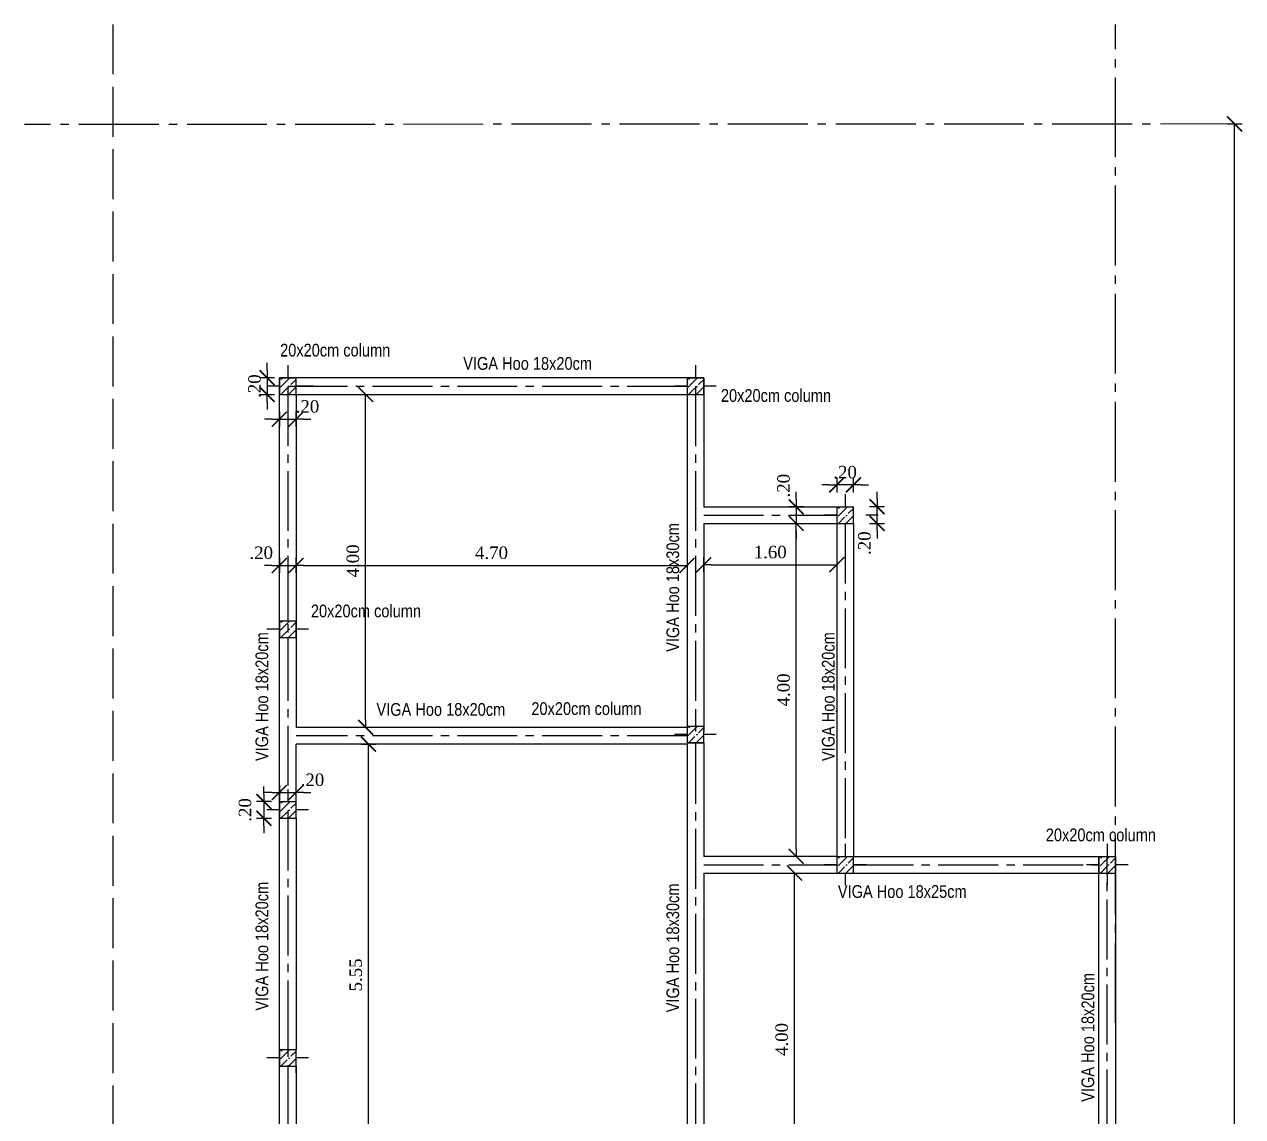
# Model space of a CAD drawing. Header units: millimetres. Extents: x 221 to 543, y -43 to 148.
# Drawn here: x 351.98 to 366.62, y 30.78 to 43.9 of the extents above; entities that cross this region are included whole.
import ezdxf

# ---------------------------------------------------------------- set-up
doc = ezdxf.new("R2010")
doc.units = ezdxf.units.MM
doc.linetypes.add('ACAD_ISO02W100', pattern=[15, 12, -3])
doc.linetypes.add('ACAD_ISO04W100', pattern=[30, 24, -3, 0, -3])
doc.styles.add('COTAS', font='ROMANS', dxfattribs={"width": 0.7})
doc.styles.add('NARROW', font='ARIALN.TTF')
doc.styles.add('PROV', font='times.ttf')
doc.dimstyles.new('COTA-S-S-2-50', dxfattribs={"dimscale": 1.5, "dimtxt": 0.1, "dimasz": 0.06, "dimexe": 0, "dimexo": 0, "dimgap": 0.08, "dimtad": 1, "dimzin": 4, "dimdsep": 46, "dimtxsty": 'COTAS', "dimblk1": 'M2_COTA', "dimblk2": 'M2_COTA', "dimsah": 1, "dimcen": 0.1, "dimse1": 1, "dimse2": 1, "dimclrd": 2, "dimclre": 256, "dimclrt": 6, "dimadec": 0, "dimazin": 0, "dimtfac": 1, "dimtix": 1, "dimtmove": 2, "dimatfit": 3, "dimldrblk": 'M2_COTA', "dimfxl": 1, "dimtolj": 1, "dimtzin": 4, "dimarcsym": 0})

# ---------------------------------------------------------------- blocks, each defined once
blk = doc.blocks.new('M2_COTA')
for p, q in [((-1, 0), (0, 0)), ((0, 1), (0, -1))]:
    blk.add_line(p, q)
at = {"const_width": 0.2}
blk.add_lwpolyline([(-1, -1), (1, 1)], dxfattribs=at)
blk = doc.blocks.new('*D113')
at = {"color": 252, "lineweight": -2, "ltscale": 0.05, "transparency": 16777216}
blk.add_line((366.526, 17.797), (366.526, 42.617), dxfattribs=at)
at = {"layer": 'Defpoints', "color": 0, "ltscale": 0.05, "transparency": 16777216}
for p in [(366.526, 42.707), (366.594, 42.707), (365.902, 17.707)]:
    blk.add_point(p, dxfattribs=at)
at = {"color": 252, "lineweight": -2, "ltscale": 0.05, "transparency": 16777216, "xscale": 0.09, "yscale": 0.09, "zscale": 0.09}
for p, rotation in [((366.526, 42.707), 90), ((366.526, 17.707), 270)]:
    blk.add_blockref('M2_COTA', p, dxfattribs=dict(at, rotation=rotation))
at = {"color": 0, "ltscale": 0.05, "transparency": 16777216, "insert": (366.374, 30.207), "char_height": 0.15, "attachment_point": 5, "rotation": 90, "style": 'PROV'}
blk.add_mtext('\\A1;25.00', dxfattribs=at)
blk = doc.blocks.new('*D121')
at = {"color": 252, "lineweight": -2, "ltscale": 0.05, "transparency": 16777216}
blk.add_line((356.081, 35.547), (356.081, 39.367), dxfattribs=at)
at = {"layer": 'Defpoints', "color": 0, "ltscale": 0.05, "transparency": 16777216}
for p in [(355.244, 39.457), (356.081, 39.457), (355.244, 35.457)]:
    blk.add_point(p, dxfattribs=at)
at = {"color": 252, "lineweight": -2, "ltscale": 0.05, "transparency": 16777216, "xscale": 0.09, "yscale": 0.09, "zscale": 0.09}
for p, rotation in [((356.081, 39.457), 90), ((356.081, 35.457), 270)]:
    blk.add_blockref('M2_COTA', p, dxfattribs=dict(at, rotation=rotation))
at = {"color": 0, "ltscale": 0.05, "transparency": 16777216, "insert": (355.929, 37.457), "char_height": 0.15, "attachment_point": 5, "rotation": 90, "style": 'PROV'}
blk.add_mtext('\\A1;4.00', dxfattribs=at)
blk = doc.blocks.new('*D122')
at = {"color": 252, "lineweight": -2, "ltscale": 0.05, "transparency": 16777216}
blk.add_line((356.114, 29.797), (356.114, 35.167), dxfattribs=at)
at = {"layer": 'Defpoints', "color": 0, "ltscale": 0.05, "transparency": 16777216}
for p in [(355.244, 35.257), (356.114, 35.257), (355.244, 29.707)]:
    blk.add_point(p, dxfattribs=at)
at = {"color": 252, "lineweight": -2, "ltscale": 0.05, "transparency": 16777216, "xscale": 0.09, "yscale": 0.09, "zscale": 0.09}
for p, rotation in [((356.114, 35.257), 90), ((356.114, 29.707), 270)]:
    blk.add_blockref('M2_COTA', p, dxfattribs=dict(at, rotation=rotation))
at = {"color": 0, "ltscale": 0.05, "transparency": 16777216, "insert": (355.963, 32.482), "char_height": 0.15, "attachment_point": 5, "rotation": 90, "style": 'PROV'}
blk.add_mtext('\\A1;5.55', dxfattribs=at)
blk = doc.blocks.new('*D123')
at = {"color": 252, "lineweight": -2, "ltscale": 0.05, "transparency": 16777216}
for p, q in [((354.858, 34.655), (354.858, 34.745)), ((354.858, 34.565), (354.858, 34.365)), ((354.858, 34.275), (354.858, 34.185))]:
    blk.add_line(p, q, dxfattribs=at)
at = {"layer": 'Defpoints', "color": 0, "ltscale": 0.05, "transparency": 16777216}
for p in [(355.044, 34.565), (354.858, 34.365), (355.044, 34.365)]:
    blk.add_point(p, dxfattribs=at)
at = {"color": 252, "lineweight": -2, "ltscale": 0.05, "transparency": 16777216, "xscale": 0.09, "yscale": 0.09, "zscale": 0.09}
for p, rotation in [((354.858, 34.565), 270), ((354.858, 34.365), 90)]:
    blk.add_blockref('M2_COTA', p, dxfattribs=dict(at, rotation=rotation))
at = {"color": 0, "ltscale": 0.05, "transparency": 16777216, "insert": (354.632, 34.465), "char_height": 0.15, "attachment_point": 5, "rotation": 90, "style": 'PROV'}
blk.add_mtext('\\A1;.20', dxfattribs=at)
blk = doc.blocks.new('*D124')
at = {"color": 252, "lineweight": -2, "ltscale": 0.05, "transparency": 16777216}
for p, q in [((354.954, 34.674), (354.864, 34.674)), ((355.044, 34.674), (355.244, 34.674)), ((355.334, 34.674), (355.424, 34.674))]:
    blk.add_line(p, q, dxfattribs=at)
at = {"layer": 'Defpoints', "color": 0, "ltscale": 0.05, "transparency": 16777216}
for p in [(355.044, 34.565), (355.244, 34.674), (355.244, 34.565)]:
    blk.add_point(p, dxfattribs=at)
at = {"color": 252, "lineweight": -2, "ltscale": 0.05, "transparency": 16777216, "xscale": 0.09, "yscale": 0.09, "zscale": 0.09}
blk.add_blockref('M2_COTA', (355.044, 34.674), dxfattribs=at)
at = {"color": 252, "lineweight": -2, "ltscale": 0.05, "transparency": 16777216, "xscale": 0.09, "yscale": 0.09, "zscale": 0.09, "rotation": 180}
blk.add_blockref('M2_COTA', (355.244, 34.674), dxfattribs=at)
at = {"color": 0, "ltscale": 0.05, "transparency": 16777216, "insert": (355.442, 34.826), "char_height": 0.15, "attachment_point": 5, "style": 'PROV'}
blk.add_mtext('\\A1;.20', dxfattribs=at)
blk = doc.blocks.new('*D127')
at = {"color": 252, "lineweight": -2, "ltscale": 0.05, "transparency": 16777216}
blk.add_line((361.256, 33.997), (361.256, 37.817), dxfattribs=at)
at = {"layer": 'Defpoints', "color": 0, "ltscale": 0.05, "transparency": 16777216}
for p in [(361.256, 37.907), (361.744, 37.907), (361.744, 33.907)]:
    blk.add_point(p, dxfattribs=at)
at = {"color": 252, "lineweight": -2, "ltscale": 0.05, "transparency": 16777216, "xscale": 0.09, "yscale": 0.09, "zscale": 0.09}
for p, rotation in [((361.256, 37.907), 90), ((361.256, 33.907), 270)]:
    blk.add_blockref('M2_COTA', p, dxfattribs=dict(at, rotation=rotation))
at = {"color": 0, "ltscale": 0.05, "transparency": 16777216, "insert": (361.105, 35.907), "char_height": 0.15, "attachment_point": 5, "rotation": 90, "style": 'PROV'}
blk.add_mtext('\\A1;4.00', dxfattribs=at)
blk = doc.blocks.new('*D128')
at = {"color": 252, "lineweight": -2, "ltscale": 0.05, "transparency": 16777216}
blk.add_line((360.234, 37.411), (361.654, 37.411), dxfattribs=at)
at = {"layer": 'Defpoints', "color": 0, "ltscale": 0.05, "transparency": 16777216}
for p in [(360.144, 37.907), (361.744, 37.907), (361.744, 37.411)]:
    blk.add_point(p, dxfattribs=at)
at = {"color": 252, "lineweight": -2, "ltscale": 0.05, "transparency": 16777216, "xscale": 0.09, "yscale": 0.09, "zscale": 0.09, "rotation": 180}
blk.add_blockref('M2_COTA', (360.144, 37.411), dxfattribs=at)
at = {"color": 252, "lineweight": -2, "ltscale": 0.05, "transparency": 16777216, "xscale": 0.09, "yscale": 0.09, "zscale": 0.09}
blk.add_blockref('M2_COTA', (361.744, 37.411), dxfattribs=at)
at = {"color": 0, "ltscale": 0.05, "transparency": 16777216, "insert": (360.944, 37.562), "char_height": 0.15, "attachment_point": 5, "style": 'PROV'}
blk.add_mtext('\\A1;1.60', dxfattribs=at)
blk = doc.blocks.new('*D129')
at = {"color": 252, "lineweight": -2, "ltscale": 0.05, "transparency": 16777216}
blk.add_line((361.235, 29.797), (361.235, 33.617), dxfattribs=at)
at = {"layer": 'Defpoints', "color": 0, "ltscale": 0.05, "transparency": 16777216}
for p in [(360.144, 33.707), (361.235, 33.707), (360.144, 29.707)]:
    blk.add_point(p, dxfattribs=at)
at = {"color": 252, "lineweight": -2, "ltscale": 0.05, "transparency": 16777216, "xscale": 0.09, "yscale": 0.09, "zscale": 0.09}
for p, rotation in [((361.235, 33.707), 90), ((361.235, 29.707), 270)]:
    blk.add_blockref('M2_COTA', p, dxfattribs=dict(at, rotation=rotation))
at = {"color": 0, "ltscale": 0.05, "transparency": 16777216, "insert": (361.083, 31.707), "char_height": 0.15, "attachment_point": 5, "rotation": 90, "style": 'PROV'}
blk.add_mtext('\\A1;4.00', dxfattribs=at)
blk = doc.blocks.new('*D130')
at = {"color": 252, "lineweight": -2, "ltscale": 0.05, "transparency": 16777216}
for p, q in [((361.256, 38.197), (361.256, 38.287)), ((361.256, 38.107), (361.256, 37.907)), ((361.256, 37.817), (361.256, 37.727))]:
    blk.add_line(p, q, dxfattribs=at)
at = {"layer": 'Defpoints', "color": 0, "ltscale": 0.05, "transparency": 16777216}
for p in [(361.744, 38.107), (361.256, 37.907), (361.744, 37.907)]:
    blk.add_point(p, dxfattribs=at)
at = {"color": 252, "lineweight": -2, "ltscale": 0.05, "transparency": 16777216, "xscale": 0.09, "yscale": 0.09, "zscale": 0.09}
for p, rotation in [((361.256, 38.107), 270), ((361.256, 37.907), 90)]:
    blk.add_blockref('M2_COTA', p, dxfattribs=dict(at, rotation=rotation))
at = {"color": 0, "ltscale": 0.05, "transparency": 16777216, "insert": (361.105, 38.361), "char_height": 0.15, "attachment_point": 5, "rotation": 90, "style": 'PROV'}
blk.add_mtext('\\A1;.20', dxfattribs=at)
blk = doc.blocks.new('*D131')
at = {"color": 252, "lineweight": -2, "ltscale": 0.05, "transparency": 16777216}
for p, q in [((362.229, 38.197), (362.229, 38.287)), ((362.229, 37.907), (362.229, 38.107)), ((362.229, 37.817), (362.229, 37.727))]:
    blk.add_line(p, q, dxfattribs=at)
at = {"layer": 'Defpoints', "color": 0, "ltscale": 0.05, "transparency": 16777216}
for p in [(362.091, 38.107), (362.229, 38.107), (362.091, 37.907)]:
    blk.add_point(p, dxfattribs=at)
at = {"color": 252, "lineweight": -2, "ltscale": 0.05, "transparency": 16777216, "xscale": 0.09, "yscale": 0.09, "zscale": 0.09}
for p, rotation in [((362.229, 38.107), 270), ((362.229, 37.907), 90)]:
    blk.add_blockref('M2_COTA', p, dxfattribs=dict(at, rotation=rotation))
at = {"color": 0, "ltscale": 0.05, "transparency": 16777216, "insert": (362.077, 37.67), "char_height": 0.15, "attachment_point": 5, "rotation": 90, "style": 'PROV'}
blk.add_mtext('\\A1;.20', dxfattribs=at)
blk = doc.blocks.new('*D132')
at = {"color": 252, "lineweight": -2, "ltscale": 0.05, "transparency": 16777216}
for p, q in [((361.654, 38.37), (361.564, 38.37)), ((361.944, 38.37), (361.744, 38.37)), ((362.034, 38.37), (362.124, 38.37))]:
    blk.add_line(p, q, dxfattribs=at)
at = {"layer": 'Defpoints', "color": 0, "ltscale": 0.05, "transparency": 16777216}
for p in [(361.744, 38.37), (361.744, 38.107), (361.944, 38.107)]:
    blk.add_point(p, dxfattribs=at)
at = {"color": 252, "lineweight": -2, "ltscale": 0.05, "transparency": 16777216, "xscale": 0.09, "yscale": 0.09, "zscale": 0.09}
blk.add_blockref('M2_COTA', (361.744, 38.37), dxfattribs=at)
at = {"color": 252, "lineweight": -2, "ltscale": 0.05, "transparency": 16777216, "xscale": 0.09, "yscale": 0.09, "zscale": 0.09, "rotation": 180}
blk.add_blockref('M2_COTA', (361.944, 38.37), dxfattribs=at)
at = {"color": 0, "ltscale": 0.05, "transparency": 16777216, "insert": (361.844, 38.522), "char_height": 0.15, "attachment_point": 5, "style": 'PROV'}
blk.add_mtext('\\A1;.20', dxfattribs=at)
blk = doc.blocks.new('*D133')
at = {"color": 252, "lineweight": -2, "ltscale": 0.05, "transparency": 16777216}
blk.add_line((355.334, 37.403), (359.854, 37.403), dxfattribs=at)
at = {"layer": 'Defpoints', "color": 0, "ltscale": 0.05, "transparency": 16777216}
for p in [(355.244, 39.457), (359.944, 39.457), (359.944, 37.403)]:
    blk.add_point(p, dxfattribs=at)
at = {"color": 252, "lineweight": -2, "ltscale": 0.05, "transparency": 16777216, "xscale": 0.09, "yscale": 0.09, "zscale": 0.09, "rotation": 180}
blk.add_blockref('M2_COTA', (355.244, 37.403), dxfattribs=at)
at = {"color": 252, "lineweight": -2, "ltscale": 0.05, "transparency": 16777216, "xscale": 0.09, "yscale": 0.09, "zscale": 0.09}
blk.add_blockref('M2_COTA', (359.944, 37.403), dxfattribs=at)
at = {"color": 0, "ltscale": 0.05, "transparency": 16777216, "insert": (357.594, 37.554), "char_height": 0.15, "attachment_point": 5, "style": 'PROV'}
blk.add_mtext('\\A1;4.70', dxfattribs=at)
blk = doc.blocks.new('*D145')
at = {"color": 252, "lineweight": -2, "ltscale": 0.05, "transparency": 16777216}
for p, q in [((354.954, 37.403), (354.864, 37.403)), ((355.044, 37.403), (355.244, 37.403)), ((355.334, 37.403), (355.424, 37.403))]:
    blk.add_line(p, q, dxfattribs=at)
at = {"layer": 'Defpoints', "color": 0, "ltscale": 0.05, "transparency": 16777216}
for p in [(355.044, 39.457), (355.244, 39.457), (355.244, 37.403)]:
    blk.add_point(p, dxfattribs=at)
at = {"color": 252, "lineweight": -2, "ltscale": 0.05, "transparency": 16777216, "xscale": 0.09, "yscale": 0.09, "zscale": 0.09}
blk.add_blockref('M2_COTA', (355.044, 37.403), dxfattribs=at)
at = {"color": 252, "lineweight": -2, "ltscale": 0.05, "transparency": 16777216, "xscale": 0.09, "yscale": 0.09, "zscale": 0.09, "rotation": 180}
blk.add_blockref('M2_COTA', (355.244, 37.403), dxfattribs=at)
at = {"color": 0, "ltscale": 0.05, "transparency": 16777216, "insert": (354.826, 37.554), "char_height": 0.15, "attachment_point": 5, "style": 'PROV'}
blk.add_mtext('\\A1;.20', dxfattribs=at)
blk = doc.blocks.new('*D146')
at = {"color": 252, "lineweight": -2, "ltscale": 0.05, "transparency": 16777216}
for p, q in [((354.897, 39.747), (354.897, 39.837)), ((354.897, 39.657), (354.897, 39.457)), ((354.897, 39.367), (354.897, 39.277))]:
    blk.add_line(p, q, dxfattribs=at)
at = {"layer": 'Defpoints', "color": 0, "ltscale": 0.05, "transparency": 16777216}
for p in [(355.044, 39.657), (354.897, 39.457), (355.044, 39.457)]:
    blk.add_point(p, dxfattribs=at)
at = {"color": 252, "lineweight": -2, "ltscale": 0.05, "transparency": 16777216, "xscale": 0.09, "yscale": 0.09, "zscale": 0.09}
for p, rotation in [((354.897, 39.657), 270), ((354.897, 39.457), 90)]:
    blk.add_blockref('M2_COTA', p, dxfattribs=dict(at, rotation=rotation))
at = {"color": 0, "ltscale": 0.05, "transparency": 16777216, "insert": (354.746, 39.557), "char_height": 0.15, "attachment_point": 5, "rotation": 90, "style": 'PROV'}
blk.add_mtext('\\A1;.20', dxfattribs=at)
blk = doc.blocks.new('*D147')
at = {"color": 252, "lineweight": -2, "ltscale": 0.05, "transparency": 16777216}
for p, q in [((354.954, 39.161), (354.864, 39.161)), ((355.044, 39.161), (355.244, 39.161)), ((355.334, 39.161), (355.424, 39.161))]:
    blk.add_line(p, q, dxfattribs=at)
at = {"layer": 'Defpoints', "color": 0, "ltscale": 0.05, "transparency": 16777216}
for p in [(355.044, 39.295), (355.244, 39.295), (355.244, 39.161)]:
    blk.add_point(p, dxfattribs=at)
at = {"color": 252, "lineweight": -2, "ltscale": 0.05, "transparency": 16777216, "xscale": 0.09, "yscale": 0.09, "zscale": 0.09}
blk.add_blockref('M2_COTA', (355.044, 39.161), dxfattribs=at)
at = {"color": 252, "lineweight": -2, "ltscale": 0.05, "transparency": 16777216, "xscale": 0.09, "yscale": 0.09, "zscale": 0.09, "rotation": 180}
blk.add_blockref('M2_COTA', (355.244, 39.161), dxfattribs=at)
at = {"color": 0, "ltscale": 0.05, "transparency": 16777216, "insert": (355.382, 39.312), "char_height": 0.15, "attachment_point": 5, "style": 'PROV'}
blk.add_mtext('\\A1;.20', dxfattribs=at)

msp = doc.modelspace()

# ---------------------------------------------------------------- hatches: boundary and pattern name
h = msp.add_hatch()
h.set_pattern_fill('ANSI36', color=252, scale=0.02, style=0)
h.set_pattern_definition([(45, (63.447454, -87.190956), (0.03367596, 0.123478522), [0.15875, -0.03175, 0, -0.03175])])
h.paths.add_polyline_path([(355.244, 39.657), (355.044, 39.657), (355.044, 39.457), (355.244, 39.457)])
h = msp.add_hatch()
h.set_pattern_fill('ANSI36', color=252, scale=0.02, style=0)
h.set_pattern_definition([(45, (68.347454, -87.190956), (0.03367596, 0.123478522), [0.15875, -0.03175, 0, -0.03175])])
h.paths.add_polyline_path([(360.144, 39.657), (359.944, 39.657), (359.944, 39.457), (360.144, 39.457)])
h = msp.add_hatch()
h.set_pattern_fill('ANSI36', color=252, scale=0.02, style=0)
h.set_pattern_definition([(45, (70.147454, -88.740956), (0.03367596, 0.123478522), [0.15875, -0.03175, 0, -0.03175])])
h.paths.add_polyline_path([(361.944, 38.107), (361.744, 38.107), (361.744, 37.907), (361.944, 37.907)])
h = msp.add_hatch()
h.set_pattern_fill('ANSI36', color=252, scale=0.02, style=0)
h.set_pattern_definition([(45, (63.447454, -90.10961), (0.03367596, 0.123478522), [0.15875, -0.03175, 0, -0.03175])])
h.paths.add_polyline_path([(355.244, 36.738), (355.044, 36.738), (355.044, 36.538), (355.244, 36.538)])
h = msp.add_hatch()
h.set_pattern_fill('ANSI36', color=252, scale=0.02, style=0)
h.set_pattern_definition([(45, (68.347454, -91.37473), (0.03367596, 0.123478522), [0.15875, -0.03175, 0, -0.03175])])
h.paths.add_polyline_path([(360.144, 35.473), (359.944, 35.473), (359.944, 35.273), (360.144, 35.273)])
h = msp.add_hatch()
h.set_pattern_fill('ANSI36', color=252, scale=0.02, style=0)
h.set_pattern_definition([(45, (63.447454, -92.28269), (0.03367596, 0.123478522), [0.15875, -0.03175, 0, -0.03175])])
h.paths.add_polyline_path([(355.244, 34.565), (355.044, 34.565), (355.044, 34.365), (355.244, 34.365)])
h = msp.add_hatch()
h.set_pattern_fill('ANSI36', color=252, scale=0.02, style=0)
h.set_pattern_definition([(45, (70.147454, -92.940956), (0.03367596, 0.123478522), [0.15875, -0.03175, 0, -0.03175])])
h.paths.add_polyline_path([(361.944, 33.907), (361.744, 33.907), (361.744, 33.707), (361.944, 33.707)])
h = msp.add_hatch()
h.set_pattern_fill('ANSI36', color=252, scale=0.02, style=0)
h.set_pattern_definition([(45, (73.297454, -92.940956), (0.03367596, 0.123478522), [0.15875, -0.03175, 0, -0.03175])])
h.paths.add_polyline_path([(365.094, 33.907), (364.894, 33.907), (364.894, 33.707), (365.094, 33.707)])
h = msp.add_hatch()
h.set_pattern_fill('ANSI36', color=252, scale=0.02, style=0)
h.set_pattern_definition([(45, (63.447454, -95.26146), (0.03367596, 0.123478522), [0.15875, -0.03175, 0, -0.03175])])
h.paths.add_polyline_path([(355.244, 31.587), (355.044, 31.587), (355.044, 31.387), (355.244, 31.387)])

# ---------------------------------------------------------------- linework, layer by layer
at = {"color": 252, "linetype": 'ACAD_ISO02W100', "ltscale": 0.05}
msp.add_line((353.044, 43.904), (353.044, 21.23), dxfattribs=at)
at = {"color": 252, "linetype": 'ACAD_ISO04W100', "ltscale": 0.04}
for p, q in [((365.094, 31.907), (365.094, 43.904)), ((366.594, 42.707), (351.979, 42.7))]:
    msp.add_line(p, q, dxfattribs=at)
at = {"color": 251}
for p, q in [((355.144, 39.807), (355.144, 39.657)), ((360.044, 39.807), (360.044, 39.657)), ((355.044, 39.557), (354.894, 39.557)), ((355.457, 39.557), (355.245, 39.557)), ((359.944, 39.557), (359.794, 39.557)), ((360.295, 39.557), (360.145, 39.557)), ((355.144, 39.457), (355.144, 39.307)), ((360.044, 39.457), (360.044, 39.307)), ((361.844, 38.257), (361.844, 38.107)), ((361.744, 38.007), (361.594, 38.007)), ((362.242, 38.007), (362.092, 38.007)), ((361.844, 37.907), (361.844, 37.757)), ((355.144, 36.889), (355.144, 36.738)), ((355.044, 36.638), (354.894, 36.638)), ((355.395, 36.638), (355.245, 36.638)), ((355.144, 36.538), (355.144, 36.388)), ((360.044, 35.624), (360.044, 35.473)), ((359.944, 35.373), (359.794, 35.373)), ((360.294, 35.373), (360.144, 35.373)), ((360.044, 35.273), (360.044, 35.123)), ((355.144, 34.716), (355.144, 34.565)), ((355.044, 34.465), (354.894, 34.465)), ((355.395, 34.465), (355.245, 34.465)), ((355.144, 34.365), (355.144, 34.215)), ((361.844, 34.057), (361.844, 33.907)), ((364.994, 34.057), (364.994, 33.907)), ((361.744, 33.807), (361.594, 33.807)), ((361.844, 33.707), (361.844, 33.557)), ((362.095, 33.807), (361.945, 33.807)), ((364.894, 33.807), (364.744, 33.807)), ((364.994, 33.707), (364.994, 33.557)), ((365.245, 33.807), (365.095, 33.807)), ((355.144, 31.737), (355.144, 31.587)), ((355.044, 31.487), (354.894, 31.487)), ((355.395, 31.487), (355.245, 31.487)), ((355.144, 31.387), (355.144, 31.236))]:
    msp.add_line(p, q, dxfattribs=at)
at = {"color": 2}
for p, q in [((355.044, 29.707), (355.044, 39.657)), ((360.144, 39.657), (355.044, 39.657)), ((360.144, 39.657), (360.144, 38.107)), ((355.244, 39.457), (359.944, 39.457)), ((355.244, 39.457), (355.244, 35.457)), ((359.944, 39.457), (359.944, 35.457)), ((360.144, 38.107), (361.744, 38.107)), ((360.144, 37.907), (360.144, 35.407)), ((360.144, 37.907), (361.744, 37.907)), ((361.744, 37.907), (361.744, 33.907)), ((361.944, 37.907), (361.944, 33.907)), ((361.734, 35.651), (361.744, 35.651)), ((359.944, 35.457), (355.244, 35.457)), ((359.944, 35.257), (355.244, 35.257)), ((355.244, 34.565), (355.244, 35.257)), ((359.944, 35.257), (359.944, 29.707)), ((360.144, 35.273), (360.144, 33.907)), ((355.244, 34.365), (355.244, 31.587)), ((361.744, 33.907), (360.144, 33.907)), ((361.944, 33.907), (364.894, 33.907)), ((364.894, 29.707), (364.894, 33.907)), ((365.094, 33.907), (365.094, 29.707)), ((360.144, 33.707), (360.144, 29.707)), ((360.144, 33.707), (361.744, 33.707)), ((361.944, 33.707), (364.894, 33.707)), ((355.244, 31.387), (355.244, 29.707))]:
    msp.add_line(p, q, dxfattribs=at)
at = {"color": 4}
for p, q in [((355.044, 39.657), (355.244, 39.657)), ((355.044, 39.657), (355.044, 39.457)), ((355.244, 39.457), (355.244, 39.657)), ((359.944, 39.657), (360.144, 39.657)), ((359.944, 39.657), (359.944, 39.457)), ((360.144, 39.457), (360.144, 39.657)), ((355.044, 39.457), (355.244, 39.457)), ((359.944, 39.457), (360.144, 39.457)), ((361.744, 38.107), (361.944, 38.107)), ((361.744, 38.107), (361.744, 37.907)), ((361.944, 37.907), (361.944, 38.107)), ((361.744, 37.907), (361.944, 37.907)), ((355.044, 36.738), (355.244, 36.738)), ((355.044, 36.738), (355.044, 36.538)), ((355.244, 36.538), (355.244, 36.738)), ((355.044, 36.538), (355.244, 36.538)), ((359.944, 35.473), (360.144, 35.473)), ((359.944, 35.473), (359.944, 35.273)), ((360.144, 35.273), (360.144, 35.473)), ((360.144, 35.273), (359.944, 35.273)), ((359.944, 35.273), (360.144, 35.273)), ((355.044, 34.565), (355.244, 34.565)), ((355.044, 34.565), (355.044, 34.365)), ((355.244, 34.365), (355.244, 34.565)), ((355.044, 34.365), (355.244, 34.365)), ((361.744, 33.907), (361.944, 33.907)), ((361.744, 33.907), (361.744, 33.707)), ((361.944, 33.707), (361.944, 33.907)), ((361.744, 33.707), (361.944, 33.707)), ((355.044, 31.587), (355.244, 31.587)), ((355.044, 31.587), (355.044, 31.387)), ((355.244, 31.387), (355.244, 31.587)), ((355.044, 31.387), (355.244, 31.387)), ((355.244, 31.317), (355.244, 31.387))]:
    msp.add_line(p, q, dxfattribs=at)
at = {"color": 252, "linetype": 'ACAD_ISO04W100', "ltscale": 0.03}
for p, q in [((355.144, 39.557), (360.044, 39.557)), ((355.144, 39.557), (355.144, 23.163)), ((360.044, 39.557), (360.044, 35.407)), ((360.144, 38.007), (361.744, 38.007)), ((361.844, 37.907), (361.844, 33.907)), ((359.944, 35.357), (355.244, 35.357)), ((360.044, 35.257), (360.044, 29.707)), ((364.994, 29.607), (364.994, 33.907)), ((360.144, 33.807), (361.744, 33.807)), ((361.944, 33.807), (364.894, 33.807))]:
    msp.add_line(p, q, dxfattribs=at)
at = {"color": 252}
for p, q in [((360.144, 37.607), (360.145, 37.607)), ((358.614, 35.257), (358.614, 35.254)), ((355.244, 31.308), (355.244, 31.317))]:
    msp.add_line(p, q, dxfattribs=at)
for p, q in [((361.844, 33.966), (361.844, 33.951)), ((364.894, 33.907), (365.094, 33.907)), ((364.894, 33.907), (364.894, 33.707)), ((365.094, 33.707), (365.094, 33.907)), ((364.894, 33.707), (365.094, 33.707))]:
    msp.add_line(p, q)

# ---------------------------------------------------------------- texts
at = {"color": 0, "style": 'NARROW'}
for s, p in [('20x20cm column', (355.053, 39.913)), ('VIGA Hoo 18x20cm', (357.254, 39.753)), ('20x20cm column', (360.351, 39.368)), ('20x20cm column', (355.423, 36.779)), ('VIGA Hoo 18x20cm', (356.211, 35.596)), ('20x20cm column', (358.073, 35.606)), ('20x20cm column', (364.256, 34.088)), ('VIGA Hoo 18x25cm', (361.757, 33.408))]:
    msp.add_text(s, height=0.15289, dxfattribs=at).set_placement(p)
for s, p in [('VIGA Hoo 18x30cm', (359.849, 36.364)), ('VIGA Hoo 18x20cm', (354.91, 35.052)), ('VIGA Hoo 18x20cm', (361.718, 35.052)), ('VIGA Hoo 18x20cm', (354.91, 32.053)), ('VIGA Hoo 18x30cm', (359.849, 32.033)), ('VIGA Hoo 18x20cm', (364.838, 30.958))]:
    msp.add_text(s, height=0.15289, rotation=90, dxfattribs=at).set_placement(p)

# ---------------------------------------------------------------- dimensions: what is measured, and where the dimension line sits
at = {"ltscale": 0.05}
for base, p1, p2, picture, middle in [((366.526, 42.707), (365.902, 17.707), (366.594, 42.707), '*D113', (366.374, 30.207)), ((354.897, 39.457), (355.044, 39.657), (355.044, 39.457), '*D146', (354.746, 39.557)), ((356.081, 39.457), (355.244, 35.457), (355.244, 39.457), '*D121', (355.929, 37.457)), ((361.256, 37.907), (361.744, 33.907), (361.744, 37.907), '*D127', (361.105, 35.907)), ((356.114, 35.257), (355.244, 29.707), (355.244, 35.257), '*D122', (355.963, 32.482)), ((361.235, 33.707), (360.144, 29.707), (360.144, 33.707), '*D129', (361.083, 31.707))]:
    dim = msp.add_linear_dim(base=base, p1=p1, p2=p2, angle=90, dimstyle='COTA-S-S-2-50', override={"dimgap": 0.05, "dimpost": '<>', "dimtxsty": 'PROV', "dimclrd": 252, "dimclrt": 0}, dxfattribs=at)
    dim.commit()
    dim.dimension.update_dxf_attribs({"geometry": picture, "text_midpoint": middle})
for base, p1, p2, picture, middle in [((355.244, 37.403), (355.044, 39.457), (355.244, 39.457), '*D145', (354.826, 37.554)), ((355.244, 39.161), (355.044, 39.295), (355.244, 39.295), '*D147', (355.382, 39.312)), ((355.244, 34.674), (355.044, 34.565), (355.244, 34.565), '*D124', (355.442, 34.826))]:
    dim = msp.add_linear_dim(base=base, p1=p1, p2=p2, dimstyle='COTA-S-S-2-50', override={"dimgap": 0.05, "dimpost": '<>', "dimtxsty": 'PROV', "dimclrd": 252, "dimclrt": 0}, dxfattribs=at)
    dim.commit()
    dim.dimension.update_dxf_attribs({"geometry": picture, "text_midpoint": middle, "dimtype": 160})
for base, p1, p2, picture, middle in [((359.944, 37.403), (355.244, 39.457), (359.944, 39.457), '*D133', (357.594, 37.554)), ((361.744, 38.37), (361.944, 38.107), (361.744, 38.107), '*D132', (361.844, 38.522)), ((361.744, 37.411), (360.144, 37.907), (361.744, 37.907), '*D128', (360.944, 37.562))]:
    dim = msp.add_linear_dim(base=base, p1=p1, p2=p2, dimstyle='COTA-S-S-2-50', override={"dimgap": 0.05, "dimpost": '<>', "dimtxsty": 'PROV', "dimclrd": 252, "dimclrt": 0}, dxfattribs=at)
    dim.commit()
    dim.dimension.update_dxf_attribs({"geometry": picture, "text_midpoint": middle})
for base, p1, p2, picture, middle in [((361.256, 37.907), (361.744, 38.107), (361.744, 37.907), '*D130', (361.105, 38.361)), ((362.229, 38.107), (362.091, 37.907), (362.091, 38.107), '*D131', (362.077, 37.67)), ((354.858, 34.365), (355.044, 34.565), (355.044, 34.365), '*D123', (354.632, 34.465))]:
    dim = msp.add_linear_dim(base=base, p1=p1, p2=p2, angle=90, dimstyle='COTA-S-S-2-50', override={"dimgap": 0.05, "dimpost": '<>', "dimtxsty": 'PROV', "dimclrd": 252, "dimclrt": 0}, dxfattribs=at)
    dim.commit()
    dim.dimension.update_dxf_attribs({"geometry": picture, "text_midpoint": middle, "dimtype": 160})

doc.saveas('drawing.dxf')
